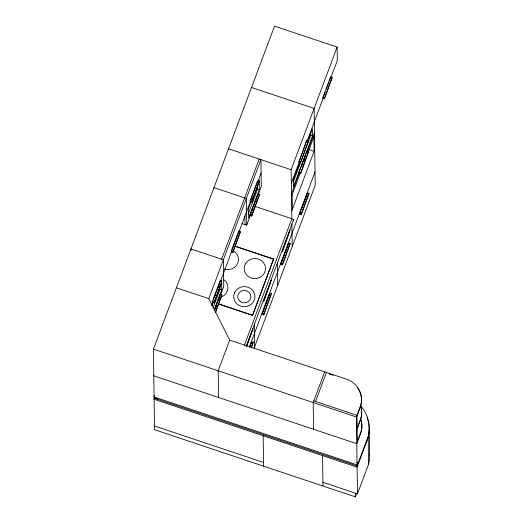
<?xml version="1.0" encoding="UTF-8"?>
<svg xmlns="http://www.w3.org/2000/svg" width="523" height="523" viewBox="0 0 523 523"><rect width="100%" height="100%" fill="white"/><g stroke="black" fill="none" stroke-linecap="round" stroke-linejoin="round"><path stroke-width="0.78" d="M356.483 493.83L355.352 496.85L154.54 429.703L153.416 349.109L274.516 26.15L337.139 47.09L337.322 60.446L330.791 77.862M157.338 399.173L154.082 396.977L154.658 395.447M154.56 396.865L154.095 398.088L357.072 465.96L368.185 436.319A37.198 35.198 -0.8 0 0 360.556 405.613M154.684 397.755L154.115 399.278L357.085 467.144L368.199 437.509A37.198 35.198 -0.8 0 0 368.99 425.493M221.634 259.205L259.192 159.044M322.913 482.311L357.457 493.862L356.385 416.975L360.19 406.829A22.992 21.75 -0.8 0 0 346.219 379.07L229.689 340.107L208.795 298.62L260.918 159.62L261.291 186.338L258.146 194.713M212.41 301.405L220.078 280.962L221.7 281.505L214.044 302.837L212.423 302.294L212.41 301.405L214.031 301.948M231.192 251.328L238.854 230.885L240.475 231.428L232.827 252.759L231.205 252.217L231.192 251.328L232.813 251.87L232.827 252.759M250.164 200.734L257.636 180.808L259.258 181.35L251.792 202.166L250.177 201.623L250.164 200.734L251.779 201.277L251.792 202.166M213.279 300.025L219.804 282.61M231.205 252.217L238.867 231.774M250.452 200.891L257.649 181.697M211.554 305.125L212.698 302.078M214.979 295.985L215.836 293.697M218.124 287.611L218.98 285.323M220.405 281.518L231.493 251.942M238.593 233.016L250.256 201.917M251.112 199.636L251.968 197.348M257.394 182.88L261.101 172.982M212.057 305.707L213.469 301.941M221.092 281.609L221.654 280.106L221.791 289.755L214.169 310.087M251.027 201.786L248.484 208.566L248.615 218.209L259.349 189.594L259.212 179.945L258.65 181.455M232.813 251.87L240.475 231.428M251.779 201.277L259.258 181.35M214.044 302.837L221.713 282.394M213.005 308.001L220.065 289.173L220.006 285.153M248.301 213.868L257.623 189.019L257.578 185.802M214.306 310.217L220.261 294.325L221.883 294.861L215.653 312.408M250.157 214.607L257.819 194.164L259.441 194.706L251.792 216.038L250.171 215.496L250.157 214.607L251.779 215.149L251.792 216.038M214.881 309.596L220.261 294.325M250.452 214.737L251.308 212.469M252.158 210.194L253.008 207.925M253.577 206.408L254.426 204.14M255.276 201.871L256.133 199.596M256.701 198.086L257.551 195.811M215.45 308.583L216.882 304.772M218.594 300.202L220.02 296.397M220.595 294.874L223.733 286.499L223.36 259.781L190.973 248.948L190.993 250.524M241.933 223.576L246.725 225.178L250.439 215.273M252.151 210.71L253.008 208.422M255.296 202.329L256.152 200.048M215.352 312.277L221.883 294.861M251.779 215.149L259.441 194.706M244.378 345.265L291.834 218.712L291.148 169.733L337.139 47.09M229.689 340.107L218.189 370.768L218.562 397.487M308.263 141.217L300.607 162.548L298.993 162.006L306.641 140.674L308.263 141.217L308.276 142.106M322.868 97.402L330.536 76.966L332.151 77.502L324.502 98.834L322.881 98.291L322.868 97.402L324.489 97.945L324.502 98.834M298.993 162.006L306.641 140.674M323.162 97.54L325.149 92.238M326.287 89.211L328.843 82.399M329.412 80.882L330.261 78.613M291.331 183.089L299.28 161.895M307.23 140.694L323.129 98.298M300.137 161.529L293.279 179.834L293.377 186.888L312.538 135.784L312.44 128.73L307.576 141.7M324.489 97.945L332.151 77.502M293.076 182.494L310.806 135.209L310.773 132.855M299.13 172.034L306.792 151.598L308.413 152.141L300.764 173.466L299.143 172.93L299.13 172.034L300.751 172.577L300.764 173.466M301.699 166.111L302.549 163.843M303.399 161.574L304.249 159.299M304.817 157.789L305.674 155.514M291.481 193.85L299.431 172.655M303.405 162.052L304.262 159.783M306.53 153.723L314.48 132.528M291.52 196.445L300.437 172.662M307.884 152.801L314.513 135.124M300.751 172.577L308.413 152.141M218.601 304.066L252.531 315.415L273.607 259.016L235.049 246.124M252.531 315.415L273.607 259.016M291.723 210.991L314.715 149.67M246.15 346.337L293.566 219.882M246.516 346.161L253.04 328.745L246.81 346.291M249.34 347.115L315.029 171.936M249.621 346.86L251.609 341.565L253.23 342.101L251.537 347.534M262.147 313.454L269.816 293.017L271.43 293.56L263.782 314.892L262.16 314.349L262.147 313.454L263.769 313.996L263.782 314.892M280.929 263.376L288.591 242.94L290.213 243.476L282.557 264.808L280.943 264.265L280.929 263.376L282.544 263.919L282.557 264.808M299.705 213.299L307.374 192.856L308.988 193.399L301.34 214.731L299.718 214.188L299.705 213.299L301.326 213.842L301.34 214.731M249.916 346.997L251.341 343.212M262.448 313.591L264.998 306.779M265.566 305.262L269.541 294.665M280.943 264.265L288.323 244.587M299.718 214.188L300.856 211.161M301.706 208.893L304.262 202.074M304.831 200.564L307.38 193.752M251.243 347.403L253.23 342.101M263.769 313.996L271.43 293.56M282.544 263.919L290.213 243.476M301.326 213.842L308.988 193.399M254.093 348.298L315.212 185.292L314.14 108.411L251.524 87.472M324.698 371.879L313.199 402.54L313.571 429.252M315.539 401.481L326.424 372.454M357.006 415.935L360.203 407.424A22.992 21.75 -0.8 0 0 361.145 396.192M357.176 428.108L360.373 419.59A22.992 21.75 -0.8 0 0 360.576 405.606M357.189 428.703L360.38 420.185A22.992 21.75 -0.8 0 0 361.674 411.784M357.366 441.464L360.556 432.952A22.992 21.75 -0.8 0 0 360.765 418.969M357.457 493.862L368.571 464.221A37.198 35.198 -0.8 0 0 369.545 454.343M224.308 268.979L226.505 269.522A10.643 10.068 -0.8 0 0 237.704 263.331L238.41 260.787A10.643 10.068 -0.8 0 0 233.14 250.779M310.806 135.209L312.538 135.784M308.694 149.5L314.107 151.304L313.905 136.758M298.979 161.117L300.594 161.659M228.525 148.793L291.148 169.733M257.623 189.019L259.349 189.594M213.966 187.626L246.353 198.459L246.725 225.178M254.812 206.337L291.834 218.712A1.831 0.556 20.6 0 1 293.429 219.614A1.831 0.556 20.6 0 1 293.07 220.131M235.049 246.307L273.614 259.199M220.065 289.173L221.791 289.755M176.408 287.787L208.795 298.62M218.601 303.883L252.531 315.225M329.477 374.063L333.282 375.337M313.813 400.899L357 415.34L357.372 442.059M153.416 349.109L356.385 416.975M153.788 375.828L356.758 443.694L360.569 433.541A22.992 21.75 -0.8 0 0 360.772 419.557M356.673 462.371L358.222 462.894L357.052 464.842L154.082 396.977M154.488 425.99L263.533 462.456M369.212 429.043L369.584 455.762M368.199 437.509L368.571 464.221M355.3 493.137L355.352 496.85M330.536 76.966L330.543 77.855M322.541 455.592L322.966 486.017M292.135 194.811L292.337 209.357M291.899 223.824L292.22 246.614M277.34 262.664L277.661 285.453M263.161 435.737L263.585 466.163M254.348 323.985L254.662 346.775M251.609 341.565L251.622 342.454M244.882 215.953L244.999 224.596M220.078 280.962L220.091 281.858M366.937 417.21A37.198 35.198 -0.8 0 1 368.905 424.794M357.824 388.314A22.992 21.75 -0.8 0 1 359.294 390.799M359.608 391.439A22.992 21.75 -0.8 0 1 360.994 395.499M360.582 406.201A22.992 21.75 -0.8 0 1 361.622 411.078M223.504 279.432A10.643 10.068 -0.8 0 1 227.505 290.533L226.361 292.932A10.643 10.068 -0.8 0 1 221.072 297.051M234.454 292.86L233.748 295.403A10.643 10.068 -0.8 0 0 242.044 306.504A10.643 10.068 -0.8 0 0 254.466 299.633A10.643 10.068 -0.8 0 0 248.34 287.336L245.653 286.669A10.643 10.068 -0.8 0 0 234.454 292.86M271.247 280.197L263.592 301.529L271.247 280.197M290.023 230.12L282.374 251.452L290.023 230.12M245.797 263.259L244.653 265.658A10.643 10.068 -0.8 0 0 249.229 277.118L251.766 278.197A10.643 10.068 -0.8 0 0 264.723 272.28A10.643 10.068 -0.8 0 0 259.643 259.558A10.643 10.068 -0.8 0 0 245.797 263.259M240.305 301.634A6.603 6.243 -0.8 0 0 250.85 297.443A6.603 6.243 -0.8 0 0 241.757 290.906A6.603 6.243 -0.8 0 0 240.305 301.634"/></g></svg>
